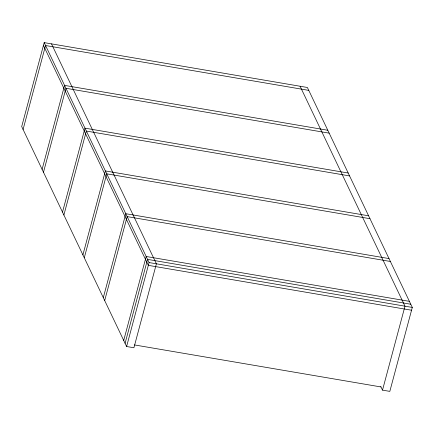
<?xml version="1.0" encoding="UTF-8"?>
<svg xmlns="http://www.w3.org/2000/svg" width="434" height="434" viewBox="0 0 434 434"><rect width="100%" height="100%" fill="white"/><g stroke="black" fill="none" stroke-linecap="round" stroke-linejoin="round"><path stroke-width="0.65" d="M380.759 386.466L382.506 390.133L389.819 391.376L412.3 307.424L307.397 87.489L44.181 42.624L21.7 126.576L126.603 346.511L133.916 347.759L156.397 263.807L51.494 43.867M23.078 129.468L45.559 45.516L308.775 90.38M42.103 169.347L64.579 85.395L327.795 130.26M43.481 172.244L65.963 88.286L329.178 133.151M62.501 212.123L84.983 128.166L348.198 173.03M63.885 215.014L86.361 131.063L349.576 175.922M82.905 254.894L105.386 170.942L368.596 215.801M84.283 257.785L106.764 173.833L369.98 218.698M103.303 297.664L125.784 213.712L389 258.577M104.686 300.556L127.167 216.604L390.383 261.469M123.706 340.435L146.187 256.483L409.403 301.348M125.084 343.332L147.565 259.375L410.781 304.239M126.603 346.511L149.084 262.559L44.181 42.624M382.506 390.133L404.987 306.176L300.084 86.241M149.084 262.559L412.3 307.424M411.551 310.223L148.336 265.358L43.433 45.424M134.437 344.927L380.954 386.944"/></g></svg>
